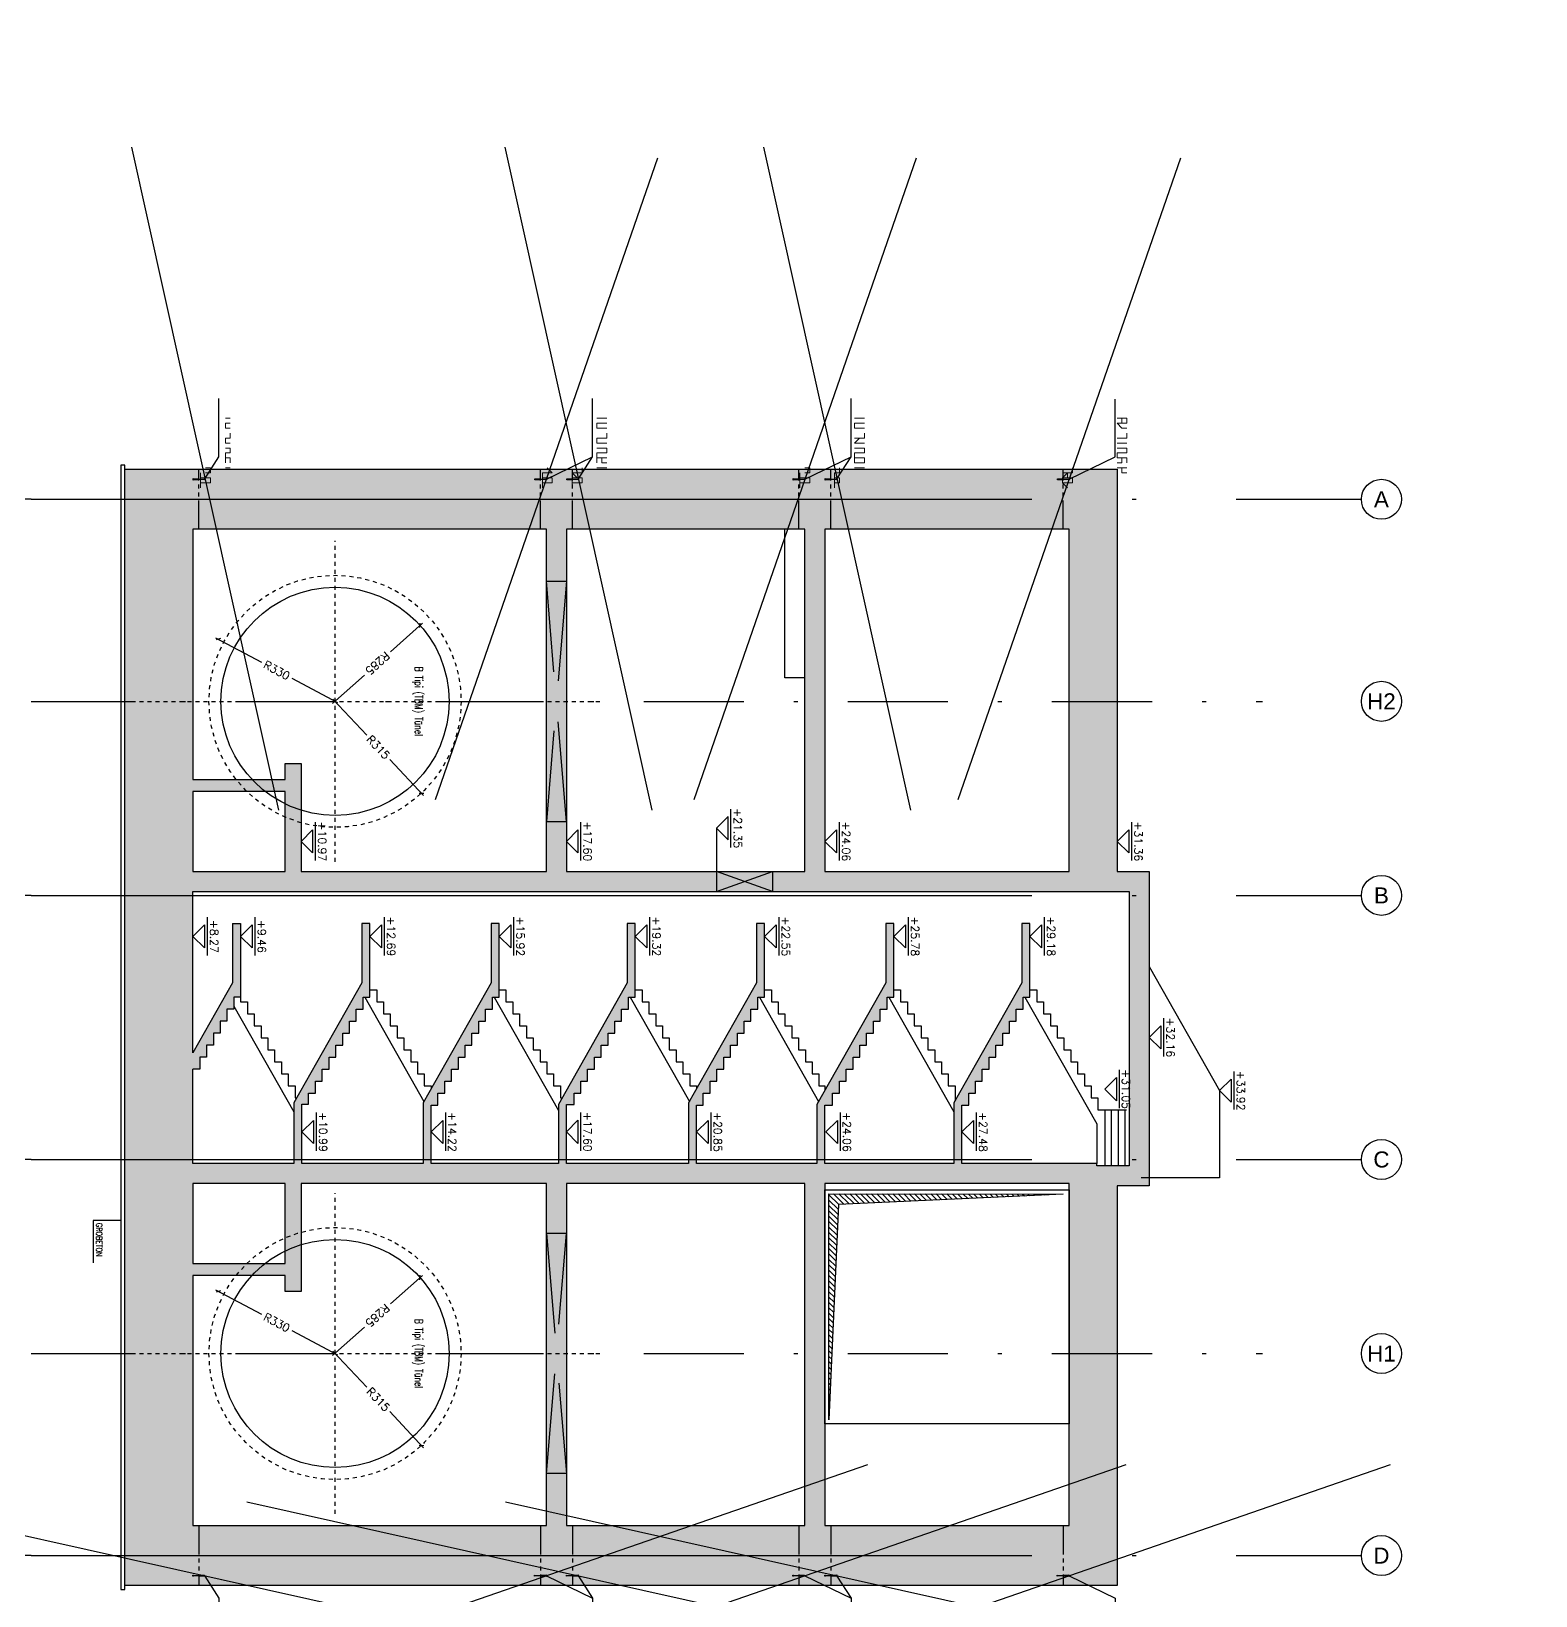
# Model space of a CAD drawing. Header units: inches. Extents: x 400392 to 401495, y 4543971 to 4544133.
# Drawn here: x 400877.81 to 400915.4, y 4544045.99 to 4544085.09 of the extents above; entities that cross this region are included whole.
import ezdxf
from ezdxf.enums import TextEntityAlignment as Align

# ---------------------------------------------------------------- set-up
doc = ezdxf.new("R2010")
doc.units = ezdxf.units.IN
doc.header["$MEASUREMENT"] = 0
for name, pattern in [('ACAD_ISO05W100', [33, 24, -3, 0, -3, 0, -3]), ('AKS', [3, 2.5, -0.25, 0, -0.25]), ('CIZGI', [0.4, 0.25, -0.15]), ('CONTINU', [0]), ('DASHDOT2', [0.5, 0.25, -0.125, 0, -0.125]), ('HIDDEN', [0.375, 0.25, -0.125])]:
    doc.linetypes.add(name, pattern=pattern)
for name, color, linetype in [('aks prota', 2, 'AKS'), ('boşluk prota', 2, 'Continuous'), ('boşluk taraması prota', 252, 'Continuous'), ('caks prota', 4, 'Continuous'), ('görünüş prota', 4, 'Continuous'), ('inşaat derzi prota', 11, 'Continuous'), ('kesit prota', 1, 'Continuous'), ('kesit tarama prota', 252, 'Continuous'), ('kot prota', 4, 'Continuous'), ('lkolon prota', 4, 'Continuous'), ('merdiven prota', 2, 'Continuous'), ('not prota', 2, 'Continuous'), ('not çizgisi prota', 4, 'Continuous'), ('PRT-AL-TUNEL_EKSENI', 14, 'DASHDOT2'), ('PRT-CST-rc_level', 6, 'Continuous'), ('PRT-CST-rc_levermark', 4, 'Continuous'), ('st_s_not yazısı', 6, 'Continuous'), ('st_s_not çizgisi', 4, 'CIZGI'), ('st_s_su tutucu', 2, 'Continuous'), ('st_s_ölçü', 4, 'Continuous'), ('taks prota', 7, 'Continuous')]:
    doc.layers.add(name, color=color, linetype=linetype)
doc.styles.add('NOT', font='romanstw.shx')
doc.styles.add('OLCU', font='romanstw.shx')
doc.styles.get("Standard").update_dxf_attribs({"font": 'Arial.ttf'})
doc.styles.add('TAKS', font='Arial Unicode.ttf')
doc.styles.add('TEXT250', font='romanstw.shx', dxfattribs={"width": 0.8, "height": 25})
doc.dimstyles.new('1-100', dxfattribs={"dimscale": 0.5, "dimtxt": 2, "dimasz": 7.5, "dimexe": 3, "dimexo": 5, "dimgap": 5, "dimtad": 3, "dimdec": 1, "dimlfac": 2, "dimzin": 9, "dimdsep": 46, "dimtxsty": 'Standard', "dimblk": 'OBLIQUE', "dimcen": 0.09, "dimclrd": 3, "dimclre": 3, "dimclrt": 1, "dimadec": 3, "dimazin": 0, "dimtfac": 1, "dimtdec": 1, "dimtofl": 0, "dimtmove": 0, "dimatfit": 3, "dimfxl": 4, "dimtolj": 1, "dimtzin": 0, "dimarcsym": 0})
doc.dimstyles.new('1-50', dxfattribs={"dimtxt": 10, "dimasz": 4, "dimexe": 4, "dimexo": 8, "dimgap": 4, "dimtad": 1, "dimdec": 1, "dimrnd": 0.05, "dimzin": 9, "dimdsep": 46, "dimtxsty": 'OLCU', "dimblk1": 'OBLIQUE', "dimblk2": 'OBLIQUE', "dimsah": 1, "dimcen": 2, "dimdle": 4, "dimclrd": 4, "dimclre": 4, "dimclrt": 3, "dimadec": 1, "dimazin": 0, "dimtfac": 1, "dimtdec": 1, "dimtix": 1, "dimtmove": 2, "dimatfit": 3, "dimldrblk": 'OBLIQUE', "dimfxl": 1, "dimtvp": 1, "dimtolj": 1, "dimtzin": 1, "dimarcsym": 0})

# ---------------------------------------------------------------- blocks, each defined once
blk = doc.blocks.new('_Oblique')
at = {"layer": 'st_s_ölçü', "lineweight": -2}
blk.add_line((-0.5, -0.5), (0.5, 0.5), dxfattribs=at)
blk = doc.blocks.new('*D19')
at = {"layer": 'Defpoints', "color": 0, "transparency": 16777216}
for p in [(-455.8, 109.6), (-265.8, -102.9)]:
    blk.add_point(p, dxfattribs=at)
at = {"layer": 'st_s_ölçü', "color": 4, "lineweight": -2, "transparency": 16777216}
for p, q in [((-461.1, 115.6), (-389.9, 36)), ((-260.5, -108.8), (-331.6, -29.2))]:
    blk.add_line(p, q, dxfattribs=at)
at = {"layer": 'st_s_ölçü', "color": 4, "lineweight": -2, "transparency": 16777216, "xscale": 8, "yscale": 8, "zscale": 8, "rotation": 131.8058995973175}
blk.add_blockref('_Oblique', (-455.8, 109.6), dxfattribs=at)
at = {"layer": 'st_s_ölçü', "color": 3, "transparency": 16777216, "insert": (-360.8, 3.4), "char_height": 20, "attachment_point": 5, "rotation": 311.8059, "style": 'OLCU'}
blk.add_mtext('\\A1;R285', dxfattribs=at)
blk = doc.blocks.new('*D20')
at = {"layer": 'Defpoints', "color": 0, "transparency": 16777216}
for p in [(-36.3, 113), (-265.8, -102.9)]:
    blk.add_point(p, dxfattribs=at)
at = {"layer": 'st_s_ölçü', "color": 4, "lineweight": -2, "transparency": 16777216}
for p, q in [((-30.5, 118.4), (-120.6, 33.7)), ((-271.6, -108.3), (-181.5, -23.6))]:
    blk.add_line(p, q, dxfattribs=at)
at = {"layer": 'st_s_ölçü', "color": 4, "lineweight": -2, "transparency": 16777216, "xscale": 8, "yscale": 8, "zscale": 8, "rotation": 43.24583088137385}
blk.add_blockref('_Oblique', (-36.3, 113), dxfattribs=at)
at = {"layer": 'st_s_ölçü', "color": 3, "transparency": 16777216, "insert": (-151.1, 5.1), "char_height": 20, "attachment_point": 5, "rotation": 43.2458, "style": 'OLCU'}
blk.add_mtext('\\A1;R315', dxfattribs=at)
blk = doc.blocks.new('*D21')
at = {"layer": 'Defpoints', "color": 0, "transparency": 16777216}
for p in [(-265.8, -102.9), (-421, -394.1)]:
    blk.add_point(p, dxfattribs=at)
at = {"layer": 'lkolon prota', "color": 4, "lineweight": -2, "transparency": 16777216}
for p, q in [((-262, -95.8), (-322.9, -209.9)), ((-424.8, -401.1), (-364, -287))]:
    blk.add_line(p, q, dxfattribs=at)
at = {"layer": 'lkolon prota', "color": 4, "lineweight": -2, "transparency": 16777216, "xscale": 8, "yscale": 8, "zscale": 8, "rotation": 241.9351701811658}
blk.add_blockref('_Oblique', (-421, -394.1), dxfattribs=at)
at = {"layer": 'lkolon prota', "color": 3, "transparency": 16777216, "insert": (-343.4, -248.5), "char_height": 20, "attachment_point": 5, "rotation": 61.9352, "style": 'OLCU'}
blk.add_mtext('\\A1;R330', dxfattribs=at)
blk = doc.blocks.new('KOTK5')
at = {"layer": 'PRT-CST-rc_levermark'}
blk.add_line((217, 160), (-213, 160), dxfattribs=at)
blk.add_lwpolyline([(130, 130), (-130, 130), (0, 0)], close=True, dxfattribs=at)
at = {"layer": 'PRT-CST-rc_level', "style": 'OLCU'}
blk.add_attdef('000.00', text='', height=90, dxfattribs=at).set_placement((0, 193), align=Align.CENTER)
blk = doc.blocks.new('D')
at = {"layer": 'st_s_su tutucu', "linetype": 'CONTINU', "ltscale": 0.2}
for p, q in [((-39987.8, 52508.2), (-39992.6, 52508.2)), ((-39992.6, 52508.2), (-39992.6, 52507.4)), ((-39992.6, 52507.4), (-39990.6, 52506.1)), ((-39990.6, 52478.7), (-39991.9, 52478.7)), ((-39991.9, 52478.7), (-39991.9, 52477.7)), ((-39991.9, 52477.7), (-39990.6, 52477.7)), ((-39990.6, 52498.5), (-39991.5, 52498.5)), ((-39991.5, 52498.5), (-39991.5, 52497.9)), ((-39991.5, 52497.9), (-39990.6, 52497.9)), ((-39990.6, 52488.5), (-39991.5, 52488.5)), ((-39991.5, 52488.5), (-39991.5, 52487.9)), ((-39991.5, 52487.9), (-39990.6, 52487.9)), ((-39990.6, 52506.1), (-39990.6, 52498.5)), ((-39990.6, 52497.9), (-39990.6, 52488.5)), ((-39990.6, 52487.9), (-39990.6, 52478.7)), ((-39990.6, 52468.5), (-39990.6, 52477.7)), ((-39989.8, 52506.1), (-39987.8, 52507.4)), ((-39989.8, 52498.5), (-39989.8, 52506.1)), ((-39988.9, 52498.5), (-39989.8, 52498.5)), ((-39989.8, 52488.5), (-39989.8, 52497.9)), ((-39989.8, 52497.9), (-39988.9, 52497.9)), ((-39988.9, 52488.5), (-39989.8, 52488.5)), ((-39989.8, 52478.7), (-39989.8, 52487.9)), ((-39989.8, 52487.9), (-39988.9, 52487.9)), ((-39988.5, 52478.7), (-39989.8, 52478.7)), ((-39989.8, 52477.7), (-39988.5, 52477.7)), ((-39989.8, 52477.7), (-39989.8, 52468.5)), ((-39988.9, 52497.9), (-39988.9, 52498.5)), ((-39988.9, 52487.9), (-39988.9, 52488.5)), ((-39988.5, 52477.7), (-39988.5, 52478.7)), ((-39987.8, 52507.4), (-39987.8, 52508.2)), ((-39992.6, 52449), (-39990.6, 52450.3)), ((-39992.6, 52448.2), (-39992.6, 52449)), ((-39987.8, 52448.2), (-39992.6, 52448.2)), ((-39991.5, 52467.9), (-39991.5, 52468.5)), ((-39991.5, 52468.5), (-39990.6, 52468.5)), ((-39990.6, 52467.9), (-39991.5, 52467.9)), ((-39991.5, 52457.9), (-39991.5, 52458.5)), ((-39991.5, 52458.5), (-39990.6, 52458.5)), ((-39990.6, 52457.9), (-39991.5, 52457.9)), ((-39990.6, 52458.5), (-39990.6, 52467.9)), ((-39990.6, 52450.3), (-39990.6, 52457.9)), ((-39989.8, 52468.5), (-39988.9, 52468.5)), ((-39988.9, 52467.9), (-39989.8, 52467.9)), ((-39989.8, 52467.9), (-39989.8, 52458.5)), ((-39989.8, 52458.5), (-39988.9, 52458.5)), ((-39988.9, 52457.9), (-39989.8, 52457.9)), ((-39989.8, 52457.9), (-39989.8, 52450.3)), ((-39989.8, 52450.3), (-39987.8, 52449)), ((-39988.9, 52468.5), (-39988.9, 52467.9)), ((-39988.9, 52458.5), (-39988.9, 52457.9)), ((-39987.8, 52449), (-39987.8, 52448.2))]:
    blk.add_line(p, q, dxfattribs=at)
blk = doc.blocks.new('A$C127942D9')
at = {"layer": 'aks prota', "ltscale": 2}
blk.add_line((-265.793, -631.684), (-265.793, 559.681), dxfattribs=at)
at = {"layer": 'aks prota'}
blk.add_line((135.187, -102.854), (-666.774, -102.854), dxfattribs=at)
at = {"layer": 'görünüş prota', "color": 6, "linetype": 'CIZGI', "ltscale": 2}
blk.add_circle((-265.793, -102.854), 315, dxfattribs=at)
at = {"layer": 'görünüş prota', "color": 6}
blk.add_circle((-265.793, -102.854), 285, dxfattribs=at)
at = {"layer": 'not prota', "style": 'TEXT250', "width": 0.7}
blk.add_text('B Tipi (TBM) Tünel', height=20, dxfattribs=at).set_placement((-265.793, 106.819), align=Align.MIDDLE_CENTER)
at = {"layer": 'lkolon prota'}
dim = blk.add_radius_dim(center=(-265.793, -102.854), mpoint=(-421.048, -394.051), dimstyle='1-100', dxfattribs=at)
dim.commit()
dim.dimension.update_dxf_attribs({"geometry": '*D21', "text_midpoint": (-343.421, -248.453), "dimtype": 132})
at = {"layer": 'st_s_ölçü'}
for mpoint, picture, middle in [((-36.341, 112.962), '*D20', (-151.067, 5.054)), ((-455.777, 109.587), '*D19', (-360.785, 3.366))]:
    dim = blk.add_radius_dim(center=(-265.793, -102.854), mpoint=mpoint, dimstyle='1-100', dxfattribs=at)
    dim.commit()
    dim.dimension.update_dxf_attribs({"geometry": picture, "text_midpoint": middle, "dimtype": 132})

msp = doc.modelspace()

# ---------------------------------------------------------------- hatches: boundary and pattern name
at = {"layer": 'boşluk taraması prota', "ltscale": 2}
h = msp.add_hatch(dxfattribs=at)
h.set_pattern_fill('ANSI31', color=256, scale=0.03, angle=-90, style=0)
h.set_pattern_definition([(315, (400486.45483, 4544758.2618), (0.067351921, 0.067351921), [])])
h.paths.add_polyline_path([(400903.59, 4544056.024), (400897.98, 4544055.771), (400897.743, 4544050.387), (400897.743, 4544056.037)])
at = {"layer": 'kesit tarama prota'}
h = msp.add_hatch(color=256, dxfattribs=at)
h.dxf.hatch_style = 1
h.paths.add_polyline_path([(400904.943, 4544046.243), (400904.943, 4544056.233), (400905.743, 4544056.233), (400905.743, 4544064.093), (400904.943, 4544064.093), (400904.943, 4544074.143), (400880.153, 4544074.143), (400880.153, 4544046.243)])
h.paths.add_polyline_path([(400881.853, 4544064.093), (400881.853, 4544066.093), (400884.153, 4544066.093), (400884.153, 4544064.093)], flags=16)
h.paths.add_polyline_path([(400881.853, 4544063.593), (400905.243, 4544063.593), (400905.243, 4544056.733), (400904.433, 4544056.733), (400904.433, 4544056.793), (400903.743, 4544056.793), (400901.063, 4544056.793), (400901.063, 4544058.253), (400901.233, 4544058.253), (400901.233, 4544058.553), (400901.403, 4544058.553), (400901.403, 4544058.853), (400901.573, 4544058.853), (400901.573, 4544059.153), (400901.743, 4544059.153), (400901.743, 4544059.453), (400901.913, 4544059.453), (400901.913, 4544059.753), (400902.083, 4544059.753), (400902.083, 4544060.053), (400902.253, 4544060.053), (400902.253, 4544060.353), (400902.423, 4544060.353), (400902.423, 4544060.653), (400902.593, 4544060.653), (400902.593, 4544060.953), (400902.763, 4544060.953), (400902.763, 4544062.793), (400902.563, 4544062.793), (400902.563, 4544061.306), (400900.863, 4544058.306), (400900.863, 4544056.793), (400897.643, 4544056.793), (400897.643, 4544058.253), (400897.833, 4544058.253), (400897.833, 4544058.553), (400898.003, 4544058.553), (400898.003, 4544058.853), (400898.173, 4544058.853), (400898.173, 4544059.153), (400898.343, 4544059.153), (400898.343, 4544059.453), (400898.513, 4544059.453), (400898.513, 4544059.753), (400898.683, 4544059.753), (400898.683, 4544060.053), (400898.853, 4544060.053), (400898.853, 4544060.353), (400899.023, 4544060.353), (400899.023, 4544060.653), (400899.193, 4544060.653), (400899.193, 4544060.953), (400899.363, 4544060.953), (400899.363, 4544062.793), (400899.163, 4544062.793), (400899.163, 4544061.305), (400897.443, 4544058.27), (400897.443, 4544056.793), (400894.433, 4544056.793), (400894.433, 4544058.253), (400894.603, 4544058.253), (400894.603, 4544058.553), (400894.773, 4544058.553), (400894.773, 4544058.853), (400894.943, 4544058.853), (400894.943, 4544059.153), (400895.113, 4544059.153), (400895.113, 4544059.453), (400895.283, 4544059.453), (400895.283, 4544059.753), (400895.453, 4544059.753), (400895.453, 4544060.053), (400895.623, 4544060.053), (400895.623, 4544060.353), (400895.793, 4544060.353), (400895.793, 4544060.653), (400895.963, 4544060.653), (400895.963, 4544060.953), (400896.133, 4544060.953), (400896.133, 4544062.793), (400895.933, 4544062.793), (400895.933, 4544061.306), (400894.233, 4544058.306), (400894.233, 4544056.793), (400891.183, 4544056.793), (400891.183, 4544058.263), (400891.373, 4544058.263), (400891.373, 4544058.553), (400891.543, 4544058.553), (400891.543, 4544058.853), (400891.713, 4544058.853), (400891.713, 4544059.153), (400891.883, 4544059.153), (400891.883, 4544059.453), (400892.053, 4544059.453), (400892.053, 4544059.753), (400892.223, 4544059.753), (400892.223, 4544060.053), (400892.393, 4544060.053), (400892.393, 4544060.353), (400892.563, 4544060.353), (400892.563, 4544060.653), (400892.733, 4544060.653), (400892.733, 4544060.953), (400892.903, 4544060.953), (400892.903, 4544062.793), (400892.703, 4544062.793), (400892.703, 4544061.306), (400890.983, 4544058.271), (400890.983, 4544056.793), (400887.803, 4544056.793), (400887.803, 4544058.253), (400887.973, 4544058.253), (400887.973, 4544058.553), (400888.143, 4544058.553), (400888.143, 4544058.853), (400888.313, 4544058.853), (400888.313, 4544059.153), (400888.483, 4544059.153), (400888.483, 4544059.453), (400888.653, 4544059.453), (400888.653, 4544059.753), (400888.823, 4544059.753), (400888.823, 4544060.053), (400888.993, 4544060.053), (400888.993, 4544060.353), (400889.163, 4544060.353), (400889.163, 4544060.653), (400889.333, 4544060.653), (400889.333, 4544060.953), (400889.503, 4544060.953), (400889.503, 4544062.793), (400889.303, 4544062.793), (400889.303, 4544061.306), (400887.603, 4544058.306), (400887.603, 4544056.793), (400884.573, 4544056.793), (400884.573, 4544058.278), (400884.743, 4544058.278), (400884.743, 4544058.553), (400884.913, 4544058.553), (400884.913, 4544058.853), (400885.083, 4544058.853), (400885.083, 4544059.153), (400885.253, 4544059.153), (400885.253, 4544059.453), (400885.423, 4544059.453), (400885.423, 4544059.753), (400885.593, 4544059.753), (400885.593, 4544060.053), (400885.763, 4544060.053), (400885.763, 4544060.353), (400885.933, 4544060.353), (400885.933, 4544060.653), (400886.103, 4544060.653), (400886.103, 4544060.953), (400886.273, 4544060.953), (400886.273, 4544062.793), (400886.073, 4544062.793), (400886.073, 4544061.306), (400884.373, 4544058.306), (400884.373, 4544056.793), (400881.853, 4544056.793), (400881.853, 4544059.153), (400882.023, 4544059.153), (400882.023, 4544059.453), (400882.193, 4544059.453), (400882.193, 4544059.753), (400882.363, 4544059.753), (400882.363, 4544060.053), (400882.533, 4544060.053), (400882.533, 4544060.353), (400882.703, 4544060.353), (400882.703, 4544060.653), (400882.873, 4544060.653), (400882.873, 4544060.953), (400883.043, 4544060.953), (400883.043, 4544062.793), (400882.843, 4544062.793), (400882.843, 4544061.306), (400881.853, 4544059.559)], flags=16)
h.paths.add_polyline_path([(400881.853, 4544066.393), (400881.853, 4544072.643), (400890.683, 4544072.643), (400890.683, 4544064.093), (400884.553, 4544064.093), (400884.553, 4544066.793), (400884.153, 4544066.793), (400884.153, 4544066.393)], flags=16)
h.paths.add_polyline_path([(400881.853, 4544056.293), (400884.153, 4544056.293), (400884.153, 4544054.293), (400881.853, 4544054.293)], flags=16)
h.paths.add_polyline_path([(400884.553, 4544056.293), (400890.683, 4544056.293), (400890.683, 4544047.743), (400881.853, 4544047.743), (400881.853, 4544053.993), (400884.153, 4544053.993), (400884.153, 4544053.593), (400884.553, 4544053.593)], flags=16)
h.paths.add_polyline_path([(400891.183, 4544064.093), (400891.183, 4544072.643), (400897.143, 4544072.643), (400897.143, 4544064.093)], flags=16)
h.paths.add_polyline_path([(400891.183, 4544056.293), (400897.143, 4544056.293), (400897.143, 4544047.743), (400891.183, 4544047.743)], flags=16)
h.paths.add_polyline_path([(400897.643, 4544064.093), (400897.643, 4544072.643), (400903.743, 4544072.643), (400903.743, 4544064.093)], flags=16)
h.paths.add_polyline_path([(400897.643, 4544056.293), (400903.743, 4544056.293), (400903.743, 4544047.743), (400897.643, 4544047.743)], flags=16)

# ---------------------------------------------------------------- linework, layer by layer
at = {"layer": 'aks prota', "ltscale": 10}
for p, q in [((400877.814, 4544073.393), (400711.895, 4544073.393)), ((400877.814, 4544073.393), (400911.044, 4544073.393)), ((400877.814, 4544063.493), (400711.895, 4544063.493)), ((400877.814, 4544063.493), (400911.044, 4544063.493)), ((400877.814, 4544056.893), (400711.895, 4544056.893)), ((400877.814, 4544056.893), (400911.044, 4544056.893)), ((400877.814, 4544046.993), (400711.895, 4544046.993)), ((400877.814, 4544046.993), (400911.044, 4544046.993))]:
    msp.add_line(p, q, dxfattribs=at)
at = {"layer": 'boşluk prota', "ltscale": 0.05}
msp.add_lwpolyline([(400903.59, 4544056.024), (400897.98, 4544055.771), (400897.743, 4544050.387), (400897.743, 4544056.037)], close=True, dxfattribs=at)
at = {"layer": 'caks prota', "ltscale": 0.05}
for centre in [(400911.544, 4544073.393), (400911.544, 4544068.343), (400911.544, 4544063.493), (400911.544, 4544056.893), (400911.544, 4544052.043), (400911.544, 4544046.993)]:
    msp.add_circle(centre, 0.5, dxfattribs=at)
at = {"layer": 'görünüş prota'}
msp.add_lwpolyline([(400880.153, 4544074.143), (400880.153, 4544074.243), (400880.053, 4544074.243), (400880.053, 4544046.143), (400880.153, 4544046.143), (400880.153, 4544046.243)], dxfattribs=at)
at = {"layer": 'görünüş prota', "color": 4}
for points in [[(400897.143, 4544068.933), (400896.643, 4544068.933), (400896.643, 4544072.643)], [(400905.743, 4544061.719), (400907.503, 4544058.613), (400907.503, 4544056.433), (400905.543, 4544056.433)], [(400886.273, 4544061.133), (400886.443, 4544061.133), (400886.443, 4544060.833), (400886.613, 4544060.833), (400886.613, 4544060.533), (400886.783, 4544060.533), (400886.783, 4544060.233), (400886.953, 4544060.233), (400886.953, 4544059.933), (400887.123, 4544059.933), (400887.123, 4544059.633), (400887.293, 4544059.633), (400887.293, 4544059.333), (400887.463, 4544059.333), (400887.463, 4544059.033), (400887.633, 4544059.033), (400887.633, 4544058.733), (400887.803, 4544058.733), (400887.803, 4544058.659)], [(400889.503, 4544061.133), (400889.673, 4544061.133), (400889.673, 4544060.833), (400889.843, 4544060.833), (400889.843, 4544060.533), (400890.013, 4544060.533), (400890.013, 4544060.233), (400890.183, 4544060.233), (400890.183, 4544059.933), (400890.353, 4544059.933), (400890.353, 4544059.633), (400890.523, 4544059.633), (400890.523, 4544059.333), (400890.693, 4544059.333), (400890.693, 4544059.033), (400890.863, 4544059.033), (400890.863, 4544058.733), (400891.033, 4544058.733), (400891.033, 4544058.433), (400891.075, 4544058.433)], [(400892.903, 4544061.133), (400893.073, 4544061.133), (400893.073, 4544060.833), (400893.243, 4544060.833), (400893.243, 4544060.533), (400893.413, 4544060.533), (400893.413, 4544060.233), (400893.583, 4544060.233), (400893.583, 4544059.933), (400893.753, 4544059.933), (400893.753, 4544059.633), (400893.923, 4544059.633), (400893.923, 4544059.333), (400894.093, 4544059.333), (400894.093, 4544059.033), (400894.263, 4544059.033), (400894.263, 4544058.733), (400894.433, 4544058.733), (400894.433, 4544058.659)], [(400896.133, 4544061.133), (400896.303, 4544061.133), (400896.303, 4544060.833), (400896.473, 4544060.833), (400896.473, 4544060.533), (400896.643, 4544060.533), (400896.643, 4544060.233), (400896.813, 4544060.233), (400896.813, 4544059.933), (400896.983, 4544059.933), (400896.983, 4544059.633), (400897.153, 4544059.633), (400897.153, 4544059.333), (400897.323, 4544059.333), (400897.323, 4544059.033), (400897.493, 4544059.033), (400897.493, 4544058.733), (400897.643, 4544058.733), (400897.643, 4544058.623)], [(400899.363, 4544061.133), (400899.533, 4544061.133), (400899.533, 4544060.833), (400899.703, 4544060.833), (400899.703, 4544060.533), (400899.873, 4544060.533), (400899.873, 4544060.233), (400900.043, 4544060.233), (400900.043, 4544059.933), (400900.213, 4544059.933), (400900.213, 4544059.633), (400900.383, 4544059.633), (400900.383, 4544059.333), (400900.553, 4544059.333), (400900.553, 4544059.033), (400900.723, 4544059.033), (400900.723, 4544058.733), (400900.893, 4544058.733), (400900.893, 4544058.359)], [(400902.763, 4544061.133), (400902.933, 4544061.133), (400902.933, 4544060.833), (400903.103, 4544060.833), (400903.103, 4544060.533), (400903.273, 4544060.533), (400903.273, 4544060.233), (400903.443, 4544060.233), (400903.443, 4544059.933), (400903.613, 4544059.933), (400903.613, 4544059.633), (400903.783, 4544059.633), (400903.783, 4544059.333), (400903.953, 4544059.333), (400903.953, 4544059.033), (400904.123, 4544059.033), (400904.123, 4544058.733), (400904.293, 4544058.733), (400904.293, 4544058.433), (400904.463, 4544058.433), (400904.463, 4544058.133), (400904.633, 4544058.133), (400904.633, 4544056.733)], [(400882.873, 4544060.728), (400884.373, 4544058.081)], [(400883.043, 4544060.953), (400883.043, 4544060.833), (400883.213, 4544060.833), (400883.213, 4544060.533), (400883.383, 4544060.533), (400883.383, 4544060.233), (400883.553, 4544060.233), (400883.553, 4544059.933), (400883.723, 4544059.933), (400883.723, 4544059.633), (400883.893, 4544059.633), (400883.893, 4544059.333), (400884.063, 4544059.333), (400884.063, 4544059.033), (400884.233, 4544059.033), (400884.233, 4544058.733), (400884.403, 4544058.733), (400884.403, 4544058.433), (400884.445, 4544058.433)], [(400886.145, 4544060.953), (400887.624, 4544058.343)], [(400889.375, 4544060.953), (400890.983, 4544058.116)], [(400892.775, 4544060.953), (400894.254, 4544058.343)], [(400896.005, 4544060.953), (400897.484, 4544058.343)], [(400899.235, 4544060.953), (400900.863, 4544058.081)], [(400902.635, 4544060.953), (400904.433, 4544057.78), (400904.433, 4544056.793)], [(400904.633, 4544058.133), (400905.175, 4544058.133)], [(400904.803, 4544056.733), (400904.803, 4544058.133)], [(400904.973, 4544056.733), (400904.973, 4544058.133)], [(400905.143, 4544056.733), (400905.143, 4544058.133)]]:
    msp.add_lwpolyline(points, dxfattribs=at)
msp.add_lwpolyline([(400897.643, 4544056.137), (400903.743, 4544056.137), (400903.743, 4544050.287), (400897.643, 4544050.287)], close=True, dxfattribs=at)
at = {"layer": 'inşaat derzi prota', "linetype": 'ACAD_ISO05W100', "ltscale": 0.03}
for points in [[(400882.003, 4544072.643), (400882.003, 4544074.143)], [(400890.533, 4544072.643), (400890.533, 4544074.143)], [(400891.333, 4544072.643), (400891.333, 4544074.143)], [(400896.993, 4544072.643), (400896.993, 4544074.143)], [(400897.793, 4544072.643), (400897.793, 4544074.143)], [(400903.593, 4544072.643), (400903.593, 4544074.143)], [(400882.003, 4544047.743), (400882.003, 4544046.243)], [(400890.533, 4544047.743), (400890.533, 4544046.243)], [(400891.333, 4544047.743), (400891.333, 4544046.243)], [(400896.993, 4544047.743), (400896.993, 4544046.243)], [(400897.793, 4544047.743), (400897.793, 4544046.243)], [(400903.593, 4544047.743), (400903.593, 4544046.243)]]:
    msp.add_lwpolyline(points, dxfattribs=at)
at = {"layer": 'kesit prota', "color": 1}
for points in [[(400904.943, 4544056.233), (400904.943, 4544046.243), (400880.153, 4544046.243), (400880.153, 4544074.143), (400904.943, 4544074.143), (400904.943, 4544064.093), (400905.743, 4544064.093), (400905.743, 4544056.233)], [(400890.683, 4544072.643), (400881.853, 4544072.643), (400881.853, 4544066.393), (400884.153, 4544066.393), (400884.153, 4544066.793), (400884.553, 4544066.793), (400884.553, 4544064.093), (400890.683, 4544064.093)], [(400897.143, 4544072.643), (400891.183, 4544072.643), (400891.183, 4544064.093), (400897.143, 4544064.093)], [(400903.743, 4544072.643), (400897.643, 4544072.643), (400897.643, 4544064.093), (400903.743, 4544064.093)], [(400884.153, 4544066.093), (400881.853, 4544066.093), (400881.853, 4544064.093), (400884.153, 4544064.093)], [(400884.153, 4544054.293), (400884.153, 4544056.293), (400881.853, 4544056.293), (400881.853, 4544054.293)], [(400890.683, 4544056.293), (400884.553, 4544056.293), (400884.553, 4544053.593), (400884.153, 4544053.593), (400884.153, 4544053.993), (400881.853, 4544053.993), (400881.853, 4544047.743), (400890.683, 4544047.743)], [(400903.743, 4544056.293), (400897.643, 4544056.293), (400897.643, 4544047.743), (400903.743, 4544047.743)]]:
    msp.add_lwpolyline(points, close=True, dxfattribs=at)
at = {"layer": 'kesit prota'}
for points in [[(400882.843, 4544062.793), (400882.843, 4544061.306), (400881.853, 4544059.559), (400881.853, 4544063.593), (400905.243, 4544063.593), (400905.243, 4544056.733), (400904.433, 4544056.733), (400904.433, 4544056.793), (400903.743, 4544056.793), (400903.743, 4544056.793), (400901.063, 4544056.793), (400901.063, 4544058.253), (400901.233, 4544058.253), (400901.233, 4544058.553), (400901.403, 4544058.553), (400901.403, 4544058.853), (400901.573, 4544058.853), (400901.573, 4544059.153), (400901.743, 4544059.153), (400901.743, 4544059.453), (400901.913, 4544059.453), (400901.913, 4544059.753), (400902.083, 4544059.753), (400902.083, 4544060.053), (400902.253, 4544060.053), (400902.253, 4544060.353), (400902.423, 4544060.353), (400902.423, 4544060.653), (400902.593, 4544060.653), (400902.593, 4544060.953), (400902.763, 4544060.953), (400902.763, 4544062.793), (400902.563, 4544062.793), (400902.563, 4544061.306), (400900.863, 4544058.306), (400900.863, 4544056.793), (400897.643, 4544056.793), (400897.643, 4544058.253), (400897.833, 4544058.253), (400897.833, 4544058.553), (400898.003, 4544058.553), (400898.003, 4544058.853), (400898.173, 4544058.853), (400898.173, 4544059.153), (400898.343, 4544059.153), (400898.343, 4544059.453), (400898.513, 4544059.453), (400898.513, 4544059.753), (400898.683, 4544059.753), (400898.683, 4544060.053), (400898.853, 4544060.053), (400898.853, 4544060.353), (400899.023, 4544060.353), (400899.023, 4544060.653), (400899.193, 4544060.653), (400899.193, 4544060.953), (400899.363, 4544060.953), (400899.363, 4544062.793), (400899.163, 4544062.793), (400899.163, 4544061.305), (400897.443, 4544058.27), (400897.443, 4544056.793), (400894.433, 4544056.793), (400894.433, 4544058.253), (400894.603, 4544058.253), (400894.603, 4544058.553), (400894.773, 4544058.553), (400894.773, 4544058.853), (400894.943, 4544058.853), (400894.943, 4544059.153), (400895.113, 4544059.153), (400895.113, 4544059.453), (400895.283, 4544059.453), (400895.283, 4544059.753), (400895.453, 4544059.753), (400895.453, 4544060.053), (400895.623, 4544060.053), (400895.623, 4544060.353), (400895.793, 4544060.353), (400895.793, 4544060.653), (400895.963, 4544060.653), (400895.963, 4544060.953), (400896.133, 4544060.953), (400896.133, 4544062.793), (400895.933, 4544062.793), (400895.933, 4544061.306), (400894.233, 4544058.306), (400894.233, 4544056.793), (400891.183, 4544056.793), (400891.183, 4544058.263), (400891.373, 4544058.263), (400891.373, 4544058.553), (400891.543, 4544058.553), (400891.543, 4544058.853), (400891.713, 4544058.853), (400891.713, 4544059.153), (400891.883, 4544059.153), (400891.883, 4544059.453), (400892.053, 4544059.453), (400892.053, 4544059.753), (400892.223, 4544059.753), (400892.223, 4544060.053), (400892.393, 4544060.053), (400892.393, 4544060.353), (400892.563, 4544060.353), (400892.563, 4544060.653), (400892.733, 4544060.653), (400892.733, 4544060.953), (400892.903, 4544060.953), (400892.903, 4544062.793), (400892.703, 4544062.793), (400892.703, 4544061.306), (400890.983, 4544058.271), (400890.983, 4544056.793), (400887.803, 4544056.793), (400887.803, 4544058.253), (400887.973, 4544058.253), (400887.973, 4544058.553), (400888.143, 4544058.553), (400888.143, 4544058.853), (400888.313, 4544058.853), (400888.313, 4544059.153), (400888.483, 4544059.153), (400888.483, 4544059.453), (400888.653, 4544059.453), (400888.653, 4544059.753), (400888.823, 4544059.753), (400888.823, 4544060.053), (400888.993, 4544060.053), (400888.993, 4544060.353), (400889.163, 4544060.353), (400889.163, 4544060.653), (400889.333, 4544060.653), (400889.333, 4544060.953), (400889.503, 4544060.953), (400889.503, 4544062.793), (400889.303, 4544062.793), (400889.303, 4544061.306), (400887.603, 4544058.306), (400887.603, 4544056.793), (400884.573, 4544056.793), (400884.573, 4544058.278), (400884.743, 4544058.278), (400884.743, 4544058.553), (400884.913, 4544058.553), (400884.913, 4544058.853), (400885.083, 4544058.853), (400885.083, 4544059.153), (400885.253, 4544059.153), (400885.253, 4544059.453), (400885.423, 4544059.453), (400885.423, 4544059.753), (400885.593, 4544059.753), (400885.593, 4544060.053), (400885.763, 4544060.053), (400885.763, 4544060.353), (400885.933, 4544060.353), (400885.933, 4544060.653), (400886.103, 4544060.653), (400886.103, 4544060.953), (400886.273, 4544060.953), (400886.273, 4544062.793), (400886.073, 4544062.793), (400886.073, 4544061.306), (400884.373, 4544058.306), (400884.373, 4544056.793), (400881.853, 4544056.793), (400881.853, 4544059.153)], [(400883.043, 4544062.793), (400883.043, 4544060.953), (400882.873, 4544060.953), (400882.873, 4544060.653), (400882.703, 4544060.653), (400882.703, 4544060.353), (400882.533, 4544060.353), (400882.533, 4544060.053), (400882.363, 4544060.053), (400882.363, 4544059.753), (400882.193, 4544059.753), (400882.193, 4544059.453), (400882.023, 4544059.453), (400882.023, 4544059.153), (400881.853, 4544059.153)], [(400882.843, 4544062.793), (400883.043, 4544062.793)]]:
    msp.add_lwpolyline(points, dxfattribs=at)
at = {"layer": 'kesit prota', "color": 1}
msp.add_lwpolyline([(400897.143, 4544056.293), (400891.183, 4544056.293), (400891.183, 4544047.743), (400897.143, 4544047.743), (400897.143, 4544056.293)], dxfattribs=at)
at = {"layer": 'kot prota', "linetype": 'CONTINU', "ltscale": 0.1}
msp.add_lwpolyline([(400894.933, 4544065.173), (400894.933, 4544064.093)], dxfattribs=at)
at = {"layer": 'merdiven prota', "linetype": 'HIDDEN', "ltscale": 10}
for points in [[(400890.683, 4544071.343), (400891.183, 4544071.343), (400890.683, 4544065.343), (400891.183, 4544065.343), (400890.683, 4544071.343)], [(400896.333, 4544064.093), (400896.333, 4544063.593), (400894.933, 4544064.093), (400894.933, 4544063.593), (400896.333, 4544064.093)], [(400890.683, 4544055.043), (400891.183, 4544049.043), (400890.683, 4544049.043), (400891.183, 4544055.043), (400890.683, 4544055.043)]]:
    msp.add_lwpolyline(points, dxfattribs=at)
at = {"layer": 'PRT-AL-TUNEL_EKSENI', "ltscale": 10}
for p, q in [((400711.895, 4544068.343), (400877.814, 4544068.343)), ((400877.814, 4544068.343), (400908.571, 4544068.343)), ((400711.895, 4544060.193), (400877.814, 4544060.193)), ((400711.895, 4544052.043), (400877.814, 4544052.043)), ((400877.814, 4544052.043), (400908.571, 4544052.043))]:
    msp.add_line(p, q, dxfattribs=at)
at = {"layer": 'st_s_not çizgisi', "linetype": 'CONTINU'}
msp.add_lwpolyline([(400880.053, 4544055.367), (400879.358, 4544055.367), (400879.358, 4544054.311)], dxfattribs=at)
at = {"layer": 'st_s_ölçü', "color": 6, "lineweight": 0}
for points in [[(400882.786, 4544075.416), (400882.662, 4544075.416)], [(400882.786, 4544075.292), (400882.662, 4544075.292), (400882.662, 4544075.169), (400882.786, 4544075.169)], [(400892.068, 4544075.416), (400892.191, 4544075.416), (400892.068, 4544075.416), (400891.944, 4544075.416)], [(400892.191, 4544075.292), (400891.944, 4544075.292), (400891.944, 4544075.169), (400892.191, 4544075.169)], [(400898.627, 4544075.416), (400898.503, 4544075.416), (400898.379, 4544075.416)], [(400898.627, 4544075.292), (400898.503, 4544075.292), (400898.379, 4544075.292), (400898.379, 4544075.169), (400898.503, 4544075.169), (400898.627, 4544075.169)], [(400905.186, 4544075.292), (400905.186, 4544075.416), (400905.062, 4544075.416), (400905.062, 4544075.292), (400905.062, 4544075.416), (400904.939, 4544075.416), (400905.062, 4544075.416)], [(400905.186, 4544075.292), (400905.062, 4544075.292), (400904.939, 4544075.292), (400905.062, 4544075.169), (400905.186, 4544075.169)], [(400882.786, 4544074.921), (400882.662, 4544074.921)], [(400882.786, 4544074.921), (400882.662, 4544074.921), (400882.662, 4544074.797), (400882.786, 4544074.797)], [(400882.786, 4544075.045), (400882.786, 4544074.921)], [(400892.191, 4544074.921), (400891.944, 4544074.921)], [(400892.191, 4544074.921), (400891.944, 4544074.921), (400891.944, 4544074.797), (400892.191, 4544074.797)], [(400892.191, 4544075.045), (400892.191, 4544074.921)], [(400898.627, 4544074.921), (400898.379, 4544074.921)], [(400898.627, 4544074.921), (400898.503, 4544074.921), (400898.379, 4544074.797), (400898.503, 4544074.797), (400898.627, 4544074.797)], [(400898.627, 4544075.045), (400898.627, 4544074.921)], [(400905.186, 4544074.921), (400904.939, 4544074.921)], [(400905.186, 4544075.045), (400905.186, 4544074.921)], [(400882.786, 4544074.674), (400882.662, 4544074.674)], [(400882.786, 4544074.55), (400882.662, 4544074.55), (400882.662, 4544074.426), (400882.786, 4544074.426)], [(400882.786, 4544074.302), (400882.786, 4544074.426), (400882.662, 4544074.426), (400882.662, 4544074.302)], [(400882.786, 4544074.674), (400882.786, 4544074.55)], [(400892.191, 4544074.674), (400891.944, 4544074.674)], [(400892.191, 4544074.55), (400891.944, 4544074.55), (400891.944, 4544074.426), (400892.191, 4544074.426)], [(400892.068, 4544074.302), (400892.191, 4544074.302), (400892.068, 4544074.302), (400892.068, 4544074.426), (400891.944, 4544074.426), (400891.944, 4544074.302)], [(400892.191, 4544074.674), (400892.191, 4544074.55)], [(400898.627, 4544074.674), (400898.379, 4544074.674)], [(400898.627, 4544074.55), (400898.503, 4544074.55), (400898.379, 4544074.55), (400898.379, 4544074.426), (400898.503, 4544074.426), (400898.627, 4544074.426)], [(400898.627, 4544074.674), (400898.627, 4544074.55)], [(400905.186, 4544074.674), (400904.939, 4544074.674)], [(400905.186, 4544074.55), (400905.062, 4544074.55), (400904.939, 4544074.55), (400904.939, 4544074.426), (400905.062, 4544074.426), (400905.186, 4544074.426)], [(400905.186, 4544074.302), (400905.186, 4544074.426), (400905.062, 4544074.426), (400905.062, 4544074.302), (400904.939, 4544074.302), (400905.062, 4544074.302)], [(400905.186, 4544074.674), (400905.186, 4544074.55)], [(400882.167, 4544074.179), (400882.291, 4544074.179), (400882.291, 4544074.055), (400882.167, 4544074.055)], [(400890.706, 4544074.179), (400890.83, 4544074.055), (400890.706, 4544074.055), (400890.582, 4544074.055)], [(400891.449, 4544073.931), (400891.325, 4544074.055), (400891.325, 4544073.931)], [(400891.573, 4544074.179), (400891.573, 4544074.055), (400891.449, 4544074.055)], [(400897.142, 4544074.179), (400897.266, 4544074.179), (400897.266, 4544074.055), (400897.142, 4544074.055)], [(400898.008, 4544074.179), (400898.008, 4544074.055), (400897.884, 4544074.055)], [(400903.825, 4544074.179), (400903.825, 4544074.055), (400903.701, 4544074.055)], [(400905.186, 4544074.179), (400905.062, 4544074.179), (400904.939, 4544074.179), (400905.062, 4544074.179), (400905.062, 4544074.055), (400905.186, 4544074.055)], [(400882.043, 4544073.807), (400882.043, 4544073.683)], [(400890.582, 4544073.807), (400890.582, 4544073.683)], [(400891.449, 4544073.807), (400891.325, 4544073.807), (400891.325, 4544073.683)], [(400897.018, 4544073.807), (400897.018, 4544073.683)], [(400897.884, 4544073.807), (400897.884, 4544073.683)], [(400903.701, 4544073.807), (400903.577, 4544073.807), (400903.701, 4544073.683)]]:
    msp.add_lwpolyline(points, dxfattribs=at)
for points in [[(400905.186, 4544074.797), (400905.062, 4544074.797), (400904.939, 4544074.797), (400905.062, 4544074.797), (400905.186, 4544074.797)], [(400898.503, 4544074.302), (400898.627, 4544074.302), (400898.627, 4544074.426), (400898.503, 4544074.426), (400898.379, 4544074.426), (400898.379, 4544074.302), (400898.503, 4544074.302)], [(400882.043, 4544073.931), (400882.043, 4544074.055), (400882.043, 4544073.931)], [(400882.786, 4544074.179), (400882.662, 4544074.179), (400882.786, 4544074.179)], [(400890.582, 4544073.931), (400890.582, 4544074.055), (400890.582, 4544073.931)], [(400891.449, 4544074.055), (400891.325, 4544074.055), (400891.449, 4544074.055)], [(400892.191, 4544074.179), (400891.944, 4544074.179), (400892.191, 4544074.179)], [(400897.018, 4544073.931), (400897.018, 4544074.055), (400897.018, 4544073.931)], [(400897.884, 4544073.931), (400897.884, 4544074.055), (400897.884, 4544073.931)], [(400898.627, 4544074.179), (400898.503, 4544074.179), (400898.379, 4544074.179), (400898.503, 4544074.179), (400898.627, 4544074.179)], [(400903.701, 4544074.055), (400903.577, 4544074.055), (400903.701, 4544074.055)], [(400903.701, 4544073.931), (400903.701, 4544074.055), (400903.577, 4544073.931), (400903.701, 4544073.931)], [(400882.043, 4544073.931), (400882.291, 4544073.931), (400882.291, 4544073.807), (400882.167, 4544073.807), (400882.043, 4544073.807), (400882.043, 4544073.931)], [(400890.582, 4544073.931), (400890.83, 4544073.931), (400890.83, 4544073.807), (400890.706, 4544073.807), (400890.582, 4544073.807), (400890.582, 4544073.931)], [(400891.325, 4544073.931), (400891.573, 4544073.931), (400891.573, 4544073.807), (400891.449, 4544073.807), (400891.325, 4544073.807), (400891.325, 4544073.931)], [(400897.018, 4544073.931), (400897.266, 4544073.931), (400897.266, 4544073.807), (400897.142, 4544073.807), (400897.018, 4544073.807), (400897.018, 4544073.931)], [(400897.884, 4544073.931), (400898.008, 4544073.931), (400898.008, 4544073.807), (400897.884, 4544073.807), (400897.884, 4544073.931)], [(400903.577, 4544073.931), (400903.825, 4544073.931), (400903.825, 4544073.807), (400903.701, 4544073.807), (400903.577, 4544073.807), (400903.577, 4544073.931)]]:
    msp.add_lwpolyline(points, close=True, dxfattribs=at)

# ---------------------------------------------------------------- block references
at = {"layer": 'aks prota', "ltscale": 10, "xscale": 0.01, "yscale": 0.01, "zscale": 0.01, "rotation": 270}
for p in [(400886.431, 4544065.685), (400886.431, 4544049.385)]:
    msp.add_blockref('A$C127942D9', p, dxfattribs=at)
at = {"layer": 'kot prota', "linetype": 'CONTINU', "ltscale": 0.1, "xscale": 0.002222222222222222, "yscale": 0.002222222222222222, "zscale": 0.002222222222222222, "rotation": 270}
msp.add_blockref('KOTK5', (400894.933, 4544065.173), dxfattribs=at).add_auto_attribs({'000.00': '+21.35'})
at = {"layer": 'kot prota', "linetype": 'CONTINU', "ltscale": 0.1}
ref = msp.add_blockref('KOTK5', (400884.553, 4544064.842), dxfattribs=dict(at, xscale=-0.002222222222222222, yscale=0.002222222222222222, zscale=0.002222222222222222, rotation=269.9999999999036))
ref.add_attrib('000.00', '+10.97', dxfattribs={"layer": 'PRT-CST-rc_level', "height": 0.2, "rotation": 270, "style": 'OLCU'}).set_placement((400884.982, 4544064.842), align=Align.CENTER)
ref = msp.add_blockref('KOTK5', (400891.183, 4544064.842), dxfattribs=dict(at, xscale=-0.002222222222222222, yscale=0.002222222222222222, zscale=0.002222222222222222, rotation=269.9999999999036))
ref.add_attrib('000.00', '+17.60', dxfattribs={"layer": 'PRT-CST-rc_level', "height": 0.2, "rotation": 270, "style": 'OLCU'}).set_placement((400891.612, 4544064.842), align=Align.CENTER)
ref = msp.add_blockref('KOTK5', (400897.643, 4544064.842), dxfattribs=dict(at, xscale=-0.002222222222222222, yscale=0.002222222222222222, zscale=0.002222222222222222, rotation=269.9999999999036))
ref.add_attrib('000.00', '+24.06', dxfattribs={"layer": 'PRT-CST-rc_level', "height": 0.2, "rotation": 270, "style": 'OLCU'}).set_placement((400898.072, 4544064.842), align=Align.CENTER)
ref = msp.add_blockref('KOTK5', (400904.943, 4544064.842), dxfattribs=dict(at, xscale=-0.002222222222222222, yscale=0.002222222222222222, zscale=0.002222222222222222, rotation=269.9999999999036))
ref.add_attrib('000.00', '+31.36', dxfattribs={"layer": 'PRT-CST-rc_level', "height": 0.2, "rotation": 270, "style": 'OLCU'}).set_placement((400905.372, 4544064.842), align=Align.CENTER)
ref = msp.add_blockref('KOTK5', (400881.853, 4544062.468), dxfattribs=dict(at, xscale=-0.002222222222222222, yscale=0.002222222222222222, zscale=0.002222222222222222, rotation=269.9999999999036))
ref.add_attrib('000.00', '+8.27', dxfattribs={"layer": 'PRT-CST-rc_level', "height": 0.2, "rotation": 270, "style": 'OLCU'}).set_placement((400882.282, 4544062.468), align=Align.CENTER)
ref = msp.add_blockref('KOTK5', (400883.043, 4544062.468), dxfattribs=dict(at, xscale=-0.002222222222222222, yscale=0.002222222222222222, zscale=0.002222222222222222, rotation=269.9999999999036))
ref.add_attrib('000.00', '+9.46', dxfattribs={"layer": 'PRT-CST-rc_level', "height": 0.2, "rotation": 270, "style": 'OLCU'}).set_placement((400883.472, 4544062.468), align=Align.CENTER)
ref = msp.add_blockref('KOTK5', (400886.273, 4544062.468), dxfattribs=dict(at, xscale=-0.002222222222222222, yscale=0.002222222222222222, zscale=0.002222222222222222, rotation=269.9999999999036))
ref.add_attrib('000.00', '+12.69', dxfattribs={"layer": 'PRT-CST-rc_level', "height": 0.2, "rotation": 270, "style": 'OLCU'}).set_placement((400886.702, 4544062.468), align=Align.CENTER)
ref = msp.add_blockref('KOTK5', (400889.503, 4544062.468), dxfattribs=dict(at, xscale=-0.002222222222222222, yscale=0.002222222222222222, zscale=0.002222222222222222, rotation=269.9999999999036))
ref.add_attrib('000.00', '+15.92', dxfattribs={"layer": 'PRT-CST-rc_level', "height": 0.2, "rotation": 270, "style": 'OLCU'}).set_placement((400889.932, 4544062.468), align=Align.CENTER)
ref = msp.add_blockref('KOTK5', (400892.903, 4544062.468), dxfattribs=dict(at, xscale=-0.002222222222222222, yscale=0.002222222222222222, zscale=0.002222222222222222, rotation=269.9999999999036))
ref.add_attrib('000.00', '+19.32', dxfattribs={"layer": 'PRT-CST-rc_level', "height": 0.2, "rotation": 270, "style": 'OLCU'}).set_placement((400893.332, 4544062.468), align=Align.CENTER)
ref = msp.add_blockref('KOTK5', (400896.133, 4544062.468), dxfattribs=dict(at, xscale=-0.002222222222222222, yscale=0.002222222222222222, zscale=0.002222222222222222, rotation=269.9999999999036))
ref.add_attrib('000.00', '+22.55', dxfattribs={"layer": 'PRT-CST-rc_level', "height": 0.2, "rotation": 270, "style": 'OLCU'}).set_placement((400896.562, 4544062.468), align=Align.CENTER)
ref = msp.add_blockref('KOTK5', (400899.363, 4544062.468), dxfattribs=dict(at, xscale=-0.002222222222222222, yscale=0.002222222222222222, zscale=0.002222222222222222, rotation=269.9999999999036))
ref.add_attrib('000.00', '+25.78', dxfattribs={"layer": 'PRT-CST-rc_level', "height": 0.2, "rotation": 270, "style": 'OLCU'}).set_placement((400899.792, 4544062.468), align=Align.CENTER)
ref = msp.add_blockref('KOTK5', (400902.763, 4544062.468), dxfattribs=dict(at, xscale=-0.002222222222222222, yscale=0.002222222222222222, zscale=0.002222222222222222, rotation=269.9999999999036))
ref.add_attrib('000.00', '+29.18', dxfattribs={"layer": 'PRT-CST-rc_level', "height": 0.2, "rotation": 270, "style": 'OLCU'}).set_placement((400903.192, 4544062.468), align=Align.CENTER)
ref = msp.add_blockref('KOTK5', (400905.745, 4544059.943), dxfattribs=dict(at, xscale=-0.002222222222222222, yscale=0.002222222222222222, zscale=0.002222222222222222, rotation=269.9999999999036))
ref.add_attrib('000.00', '+32.16', dxfattribs={"layer": 'PRT-CST-rc_level', "height": 0.2, "rotation": 270, "style": 'OLCU'}).set_placement((400906.175, 4544059.943), align=Align.CENTER)
ref = msp.add_blockref('KOTK5', (400904.633, 4544058.651), dxfattribs=dict(at, xscale=-0.002222222222222222, yscale=0.002222222222222222, zscale=0.002222222222222222, rotation=269.9999999999036))
ref.add_attrib('000.00', '+31.05', dxfattribs={"layer": 'PRT-CST-rc_level', "height": 0.2, "rotation": 270, "style": 'OLCU'}).set_placement((400905.063, 4544058.651), align=Align.CENTER)
ref = msp.add_blockref('KOTK5', (400907.503, 4544058.613), dxfattribs=dict(at, xscale=-0.002222222222222222, yscale=0.002222222222222222, zscale=0.002222222222222222, rotation=269.9999999999036))
ref.add_attrib('000.00', '+33.92', dxfattribs={"layer": 'PRT-CST-rc_level', "height": 0.2, "rotation": 270, "style": 'OLCU'}).set_placement((400907.932, 4544058.613), align=Align.CENTER)
ref = msp.add_blockref('KOTK5', (400884.573, 4544057.581), dxfattribs=dict(at, xscale=-0.002222222222222222, yscale=0.002222222222222222, zscale=0.002222222222222222, rotation=269.9999999999036))
ref.add_attrib('000.00', '+10.99', dxfattribs={"layer": 'PRT-CST-rc_level', "height": 0.2, "rotation": 270, "style": 'OLCU'}).set_placement((400885.002, 4544057.581), align=Align.CENTER)
ref = msp.add_blockref('KOTK5', (400887.803, 4544057.581), dxfattribs=dict(at, xscale=-0.002222222222222222, yscale=0.002222222222222222, zscale=0.002222222222222222, rotation=269.9999999999036))
ref.add_attrib('000.00', '+14.22', dxfattribs={"layer": 'PRT-CST-rc_level', "height": 0.2, "rotation": 270, "style": 'OLCU'}).set_placement((400888.232, 4544057.581), align=Align.CENTER)
ref = msp.add_blockref('KOTK5', (400891.183, 4544057.585), dxfattribs=dict(at, xscale=-0.002222222222222222, yscale=0.002222222222222222, zscale=0.002222222222222222, rotation=269.9999999999036))
ref.add_attrib('000.00', '+17.60', dxfattribs={"layer": 'PRT-CST-rc_level', "height": 0.2, "rotation": 270, "style": 'OLCU'}).set_placement((400891.612, 4544057.585), align=Align.CENTER)
ref = msp.add_blockref('KOTK5', (400894.433, 4544057.581), dxfattribs=dict(at, xscale=-0.002222222222222222, yscale=0.002222222222222222, zscale=0.002222222222222222, rotation=269.9999999999036))
ref.add_attrib('000.00', '+20.85', dxfattribs={"layer": 'PRT-CST-rc_level', "height": 0.2, "rotation": 270, "style": 'OLCU'}).set_placement((400894.862, 4544057.581), align=Align.CENTER)
ref = msp.add_blockref('KOTK5', (400897.663, 4544057.581), dxfattribs=dict(at, xscale=-0.002222222222222222, yscale=0.002222222222222222, zscale=0.002222222222222222, rotation=269.9999999999036))
ref.add_attrib('000.00', '+24.06', dxfattribs={"layer": 'PRT-CST-rc_level', "height": 0.2, "rotation": 270, "style": 'OLCU'}).set_placement((400898.092, 4544057.581), align=Align.CENTER)
ref = msp.add_blockref('KOTK5', (400901.063, 4544057.581), dxfattribs=dict(at, xscale=-0.002222222222222222, yscale=0.002222222222222222, zscale=0.002222222222222222, rotation=269.9999999999036))
ref.add_attrib('000.00', '+27.48', dxfattribs={"layer": 'PRT-CST-rc_level', "height": 0.2, "rotation": 270, "style": 'OLCU'}).set_placement((400901.492, 4544057.581), align=Align.CENTER)
at = {"layer": 'st_s_ölçü', "yscale": 0.004999999999999998, "zscale": 0.004999999999999998}
for p, xscale, rotation in [((401144.394, 4544273.844), 0.004999999999999998, 89.99999999999997), ((401152.924, 4544273.844), 0.004999999999999998, 89.99999999999997), ((401153.724, 4544273.844), 0.004999999999999998, 89.99999999999997), ((401159.384, 4544273.844), 0.004999999999999998, 89.99999999999997), ((401160.184, 4544273.844), 0.004999999999999998, 89.99999999999997), ((401165.984, 4544273.844), 0.004999999999999998, 89.99999999999997), ((401144.394, 4543846.542), -0.004999999999999998, 90), ((401152.924, 4543846.542), -0.004999999999999998, 90), ((401153.724, 4543846.542), -0.004999999999999998, 90), ((401159.384, 4543846.542), -0.004999999999999998, 90), ((401160.184, 4543846.542), -0.004999999999999998, 90), ((401165.984, 4543846.542), -0.004999999999999998, 90)]:
    msp.add_blockref('D', p, dxfattribs=dict(at, xscale=xscale, rotation=rotation))

# ---------------------------------------------------------------- texts
at = {"layer": 'st_s_not yazısı', "ltscale": 0.05, "style": 'NOT', "width": 0.8}
msp.add_text('GROBETON', height=0.15, rotation=270, dxfattribs=at).set_placement((400879.511, 4544055.309), align=Align.MIDDLE_LEFT)
at = {"layer": 'taks prota', "style": 'TAKS'}
for s, p in [('A', (400911.544, 4544073.393)), ('H2', (400911.544, 4544068.343)), ('B', (400911.544, 4544063.493)), ('C', (400911.544, 4544056.893)), ('H1', (400911.544, 4544052.043)), ('D', (400911.544, 4544046.993))]:
    msp.add_text(s, height=0.4, dxfattribs=at).set_placement(p, align=Align.MIDDLE_CENTER)

# ---------------------------------------------------------------- leaders
at = {"layer": 'not çizgisi prota'}
for points in [[(400882.152, 4544073.906), (400882.503, 4544074.457), (400882.503, 4544075.908)], [(400891.482, 4544073.906), (400891.833, 4544074.457), (400891.833, 4544075.908)], [(400897.942, 4544073.906), (400898.293, 4544074.457), (400898.293, 4544075.908)], [(400890.683, 4544073.899), (400891.833, 4544074.457), (400891.833, 4544075.896)], [(400897.143, 4544073.899), (400898.293, 4544074.457), (400898.293, 4544075.896)], [(400903.743, 4544073.899), (400904.893, 4544074.457), (400904.893, 4544075.896)], [(400882.152, 4544046.481), (400882.503, 4544045.929), (400882.503, 4544044.479)], [(400890.683, 4544046.488), (400891.833, 4544045.929), (400891.833, 4544044.491)], [(400891.482, 4544046.481), (400891.833, 4544045.929), (400891.833, 4544044.479)], [(400897.143, 4544046.488), (400898.293, 4544045.929), (400898.293, 4544044.491)], [(400897.942, 4544046.481), (400898.293, 4544045.929), (400898.293, 4544044.479)], [(400903.743, 4544046.488), (400904.893, 4544045.929), (400904.893, 4544044.491)]]:
    msp.add_leader(points, dimstyle='1-50', override={"dimasz": 12, "dimgap": 4, "dimtad": 0}, dxfattribs=at)

doc.saveas('drawing.dxf')
